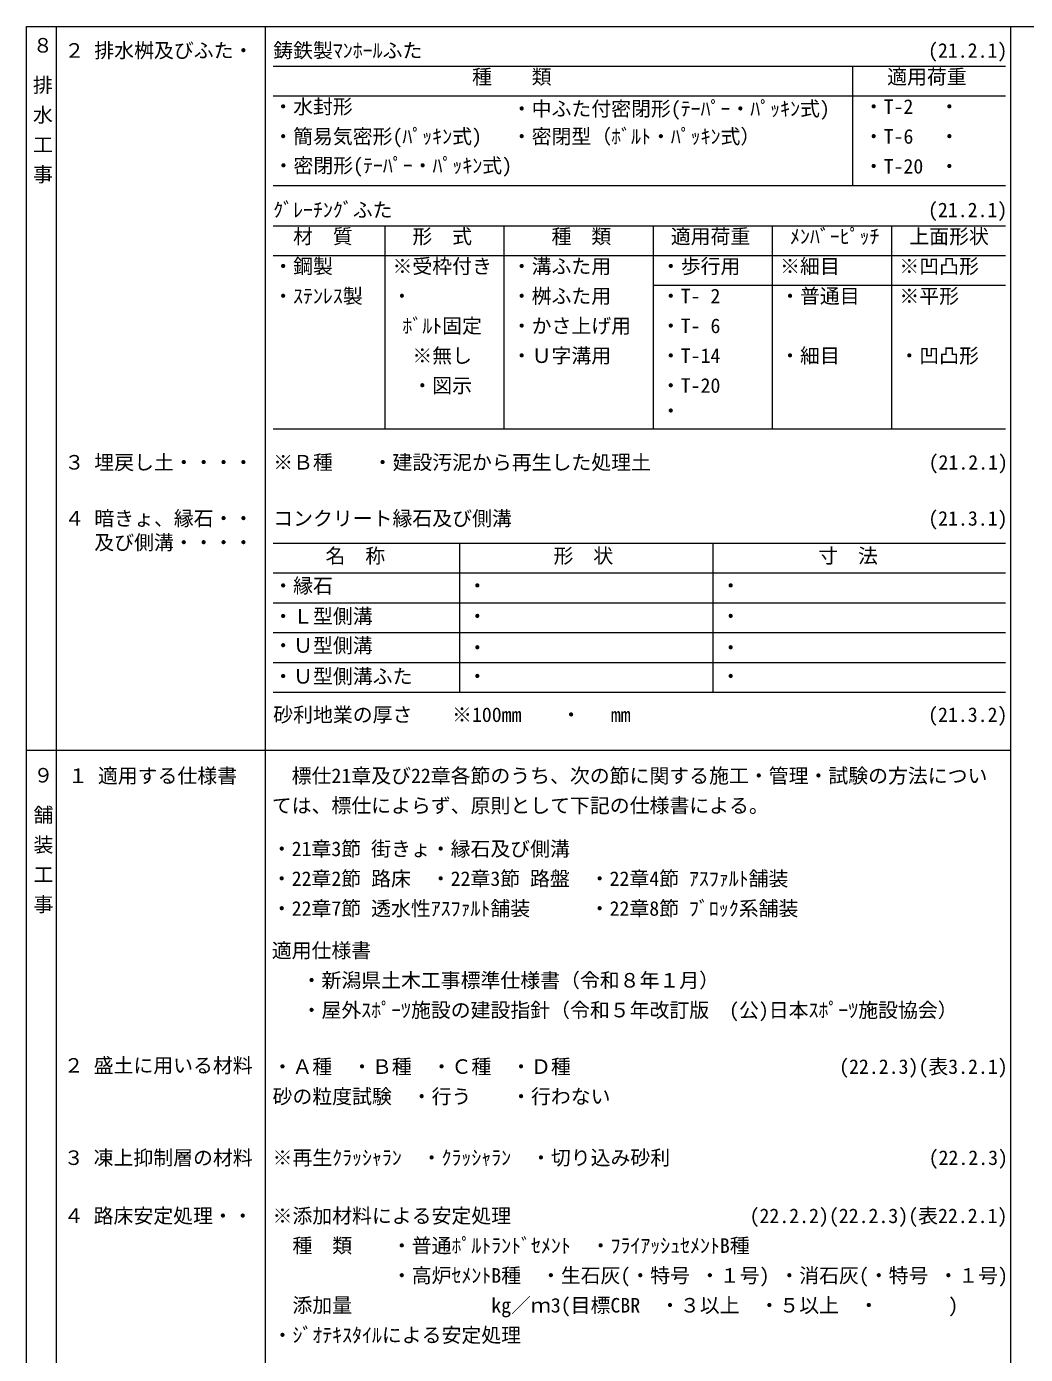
# Model space of a CAD drawing. Units: millimetres on the paper. Extents: x -692 to 396, y -285 to 415.
# Drawn here: x -396 to -195, y 17.8 to 285 of the extents above; entities that cross this region are included whole.
import ezdxf
from ezdxf.enums import TextEntityAlignment as Align

# ---------------------------------------------------------------- set-up
doc = ezdxf.new("R2010")
doc.units = ezdxf.units.MM
for name, color, linetype, lineweight in [('0-1_文字', 7, 'Continuous', 18), ('1-0', 5, 'Continuous', 18), ('1-1', 7, 'Continuous', 18)]:
    doc.layers.add(name, color=color, linetype=linetype, lineweight=lineweight)
doc.styles.add('@ＭＳ ゴシック', font='')
doc.styles.add('ＭＳ ゴシック', font='')
doc.styles.get('@ＭＳ ゴシック').set_extended_font_data('@MS Gothic')
doc.styles.get('ＭＳ ゴシック').set_extended_font_data('MS Gothic')

msp = doc.modelspace()

# ---------------------------------------------------------------- linework, layer by layer
at = {"layer": '0-1_文字', "color": 4}
for p, q in [((-390, -260.558), (-390, 284.958)), ((-348, 284.958), (-348, -260.558))]:
    msp.add_line(p, q, dxfattribs=at)
at = {"layer": '1-0', "color": 4}
for p, q in [((-346.366, 277.005), (-198.995, 277.005)), ((-229.735, 253.005), (-229.735, 277.005)), ((-346.366, 271.005), (-198.995, 271.005)), ((-346.366, 253.005), (-198.995, 253.005)), ((-346.366, 244.886), (-198.995, 244.886)), ((-323.866, 204.007), (-323.866, 244.886)), ((-299.866, 204.007), (-299.866, 244.886)), ((-269.866, 204.007), (-269.866, 244.886)), ((-245.866, 204.007), (-245.866, 244.886)), ((-221.866, 204.007), (-221.866, 244.886)), ((-346.366, 238.886), (-198.995, 238.886)), ((-269.866, 232.886), (-198.995, 232.886)), ((-346.366, 204.007), (-198.995, 204.007)), ((-346.366, 181.005), (-198.995, 181.005)), ((-308.798, 151.005), (-308.798, 181.005)), ((-257.814, 151.005), (-257.814, 181.005)), ((-346.366, 175.005), (-198.995, 175.005)), ((-346.366, 169.005), (-198.995, 169.005)), ((-346.366, 163.005), (-198.995, 163.005)), ((-346.366, 157.005), (-198.995, 157.005)), ((-346.366, 151.005), (-198.995, 151.005)), ((-396, 139.361), (-198, 139.361))]:
    msp.add_line(p, q, dxfattribs=at)
at = {"layer": '1-1'}
msp.add_line((-198, 284.958), (-198, -260.558), dxfattribs=at)
msp.add_lwpolyline([(-396, -284.958), (-396, 284.958), (396, 284.958), (396, -284.958)], dxfattribs=at)

# ---------------------------------------------------------------- texts
at = {"layer": '0-1_文字', "style": '@ＭＳ ゴシック'}
msp.add_text('９\u3000舗 装 工 事', height=2.933, rotation=270, dxfattribs=at).set_placement((-395, 136.359), align=Align.BOTTOM_LEFT)
at = {"layer": '0-1_文字', "style": 'ＭＳ ゴシック'}
for s, p in [('１', (-387.64, 131.858)), ('適用する仕様書', (-381.64, 131.858)), ('\u3000標仕21章及び22章各節のうち、次の節に関する施工・管理・試験の方法につい', (-346.652, 131.858)), ('ては、標仕によらず、原則として下記の仕様書による。', (-346.652, 125.858)), ('・21章3節 街きょ・縁石及び側溝', (-346.652, 117.151)), ('・22章2節 路床\u3000・22章3節 路盤\u3000・22章4節 ｱｽﾌｧﾙﾄ舗装', (-346.652, 111.151)), ('・22章7節 透水性ｱｽﾌｧﾙﾄ舗装 \u3000   ・22章8節 ﾌﾞﾛｯｸ系舗装', (-346.652, 105.151)), ('適用仕様書', (-346.652, 96.696)), ('・屋外ｽﾎﾟｰﾂ施設の建設指針（令和５年改訂版\u3000(公)日本ｽﾎﾟｰﾂ施設協会）', (-340.652, 84.696)), ('盛土に用いる材料', (-382.5, 73.569)), ('・Ａ種\u3000・Ｂ種\u3000・Ｃ種\u3000・Ｄ種\u3000\u3000\u3000\u3000\u3000\u3000\u3000  \u3000 \u3000\u3000\u3000\u3000(22.2.3)(表3.2.1)', (-346.5, 73.324)), ('２', (-388.5, 73.569)), ('砂の粒度試験\u3000・行う\u3000\u3000・行わない', (-346.5, 67.324)), ('３', (-388.5, 54.998)), ('凍上抑制層の材料', (-382.5, 54.998)), ('※再生ｸﾗｯｼｬﾗﾝ\u3000・ｸﾗｯｼｬﾗﾝ\u3000・切り込み砂利\u3000\u3000\u3000\u3000\u3000\u3000\u3000\u3000\u3000\u3000\u3000\u3000\u3000(22.2.3)', (-346.5, 54.998)), ('４', (-388.5, 43.301)), ('路床安定処理・・', (-382.5, 43.301)), ('※添加材料による安定処理\u3000\u3000\u3000\u3000\u3000\u3000\u3000\u3000 \u3000     (22.2.2)(22.2.3)(表22.2.1)', (-346.5, 43.301)), ('\u3000種\u3000類\u3000\u3000・普通ﾎﾟﾙﾄﾗﾝﾄﾞｾﾒﾝﾄ\u3000・ﾌﾗｲｱｯｼｭｾﾒﾝﾄB種', (-346.5, 37.301)), ('\u3000\u3000\u3000\u3000\u3000\u3000・高炉ｾﾒﾝﾄB種\u3000・生石灰(・特号 ・１号) ・消石灰(・特号 ・１号)', (-346.5, 31.301)), ('\u3000添加量\u3000\u3000\u3000\u3000\u3000\u3000\u3000kg／ｍ3(目標CBR\u3000・３以上\u3000・５以上\u3000・\u3000\u3000 \u3000)', (-346.5, 25.301)), ('・ｼﾞｵﾃｷｽﾀｲﾙによる安定処理', (-346.5, 19.301))]:
    msp.add_text(s, height=2.933, dxfattribs=at).set_placement(p, align=Align.BOTTOM_LEFT)
at = {"layer": '0-1_文字', "color": 2, "style": 'ＭＳ ゴシック'}
msp.add_text('・新潟県土木工事標準仕様書（令和８年１月）', height=2.933, dxfattribs=at).set_placement((-340.652, 90.696), align=Align.BOTTOM_LEFT)
at = {"layer": '1-0', "color": 7, "style": '@ＭＳ ゴシック'}
msp.add_text('８\u3000排 水 工 事', height=2.933, rotation=270, dxfattribs=at).set_placement((-395.114, 283.237), align=Align.BOTTOM_LEFT)
at = {"layer": '1-0', "color": 7, "style": 'ＭＳ ゴシック'}
for s, p in [('２', (-388.366, 277.805)), ('排水桝及びふた・', (-382.366, 277.805)), ('鋳鉄製ﾏﾝﾎｰﾙふた                                                   (21.2.1)', (-346.366, 277.805)), ('\u3000\u3000\u3000\u3000\u3000\u3000\u3000\u3000\u3000\u3000種\u3000\u3000類', (-346.366, 272.505)), ('適用荷重', (-222.831, 272.505)), ('・水封形', (-346.366, 266.505)), ('・中ふた付密閉形(ﾃｰﾊﾟｰ・ﾊﾟｯｷﾝ式)', (-298.366, 266.081)), ('・T-2', (-227.54, 266.505)), ('・ ', (-212.307, 266.505)), ('・簡易気密形(ﾊﾟｯｷﾝ式)', (-346.366, 260.505)), ('・密閉型（ﾎﾞﾙﾄ・ﾊﾟｯｷﾝ式）', (-298.366, 260.505)), ('・T-6', (-227.54, 260.505)), ('・ ', (-212.307, 260.505)), ('・密閉形(ﾃｰﾊﾟｰ・ﾊﾟｯｷﾝ式)', (-346.303, 254.64)), ('・T-20', (-227.54, 254.505)), ('・ ', (-212.307, 254.505)), ('ｸﾞﾚｰﾁﾝｸﾞふた                                      \u3000              (21.2.1)', (-346.366, 245.721)), ('\u3000材\u3000質', (-346.366, 240.386)), ('\u3000形\u3000式', (-322.366, 240.386)), ('\u3000\u3000種\u3000類', (-298.366, 240.386)), (' 適用荷重', (-268.366, 240.386)), (' ﾒﾝﾊﾞｰﾋﾟｯﾁ', (-244.366, 240.386)), (' 上面形状', (-220.366, 240.386)), ('・鋼製', (-346.366, 234.386)), ('※受枠付き', (-322.366, 234.386)), ('・溝ふた用', (-298.366, 234.386)), ('・歩行用', (-268.366, 234.386)), ('※細目', (-244.366, 234.386)), ('※凹凸形', (-220.366, 234.386)), ('・ｽﾃﾝﾚｽ製', (-346.366, 228.386)), ('・桝ふた用', (-298.366, 228.386)), ('・普通目', (-244.366, 228.386)), ('※平形', (-220.366, 228.386)), ('・T- 2', (-268.366, 228.386)), (' ﾎﾞﾙﾄ固定', (-322.366, 222.386)), ('・かさ上げ用', (-298.366, 222.386)), ('・T- 6', (-268.366, 222.386)), ('\u3000※無し', (-322.366, 216.386)), ('・Ｕ字溝用', (-298.366, 216.386)), ('・T-14', (-268.366, 216.386)), ('・細目', (-244.366, 216.386)), ('・凹凸形', (-220.366, 216.386)), ('\u3000・図示', (-322.366, 210.386)), ('・T-20', (-268.366, 210.386)), ('・ ', (-268.366, 205.296)), ('３', (-388.366, 194.925)), ('埋戻し土・・・・', (-382.366, 194.925)), ('※Ｂ種\u3000\u3000・建設汚泥から再生した処理土                            (21.2.1)', (-346.366, 194.925)), ('４', (-388.366, 183.644)), ('暗きょ、縁石・・', (-382.366, 183.644)), ('コンクリート縁石及び側溝                                          (21.3.1)', (-346.366, 183.644)), ('及び側溝・・・・', (-382.366, 178.802)), ('名\u3000称', (-335.854, 176.102)), ('形\u3000状', (-289.963, 176.102)), ('寸\u3000法', (-236.698, 176.102)), ('・縁石', (-346.366, 170.102)), ('・ ', (-307.298, 170.102)), ('・ ', (-256.314, 170.102)), ('・Ｌ型側溝', (-346.366, 163.949)), ('・ ', (-307.298, 163.974)), ('・ ', (-256.314, 163.974)), ('・Ｕ型側溝', (-346.366, 158.072)), ('・ ', (-307.298, 157.661)), ('・ ', (-256.314, 157.661)), ('・Ｕ型側溝ふた', (-346.366, 151.864)), ('・ ', (-307.298, 151.894)), ('・ ', (-256.314, 151.894)), ('砂利地業の厚さ    ※100mm    ・   mm                              (21.3.2)', (-346.366, 144.14))]:
    msp.add_text(s, height=2.933, dxfattribs=at).set_placement(p, align=Align.BOTTOM_LEFT)
at = {"layer": '1-0', "color": 7, "style": 'ＭＳ ゴシック', "width": 0.95}
msp.add_text('・', height=2.933, dxfattribs=at).set_placement((-322.366, 228.386), align=Align.BOTTOM_LEFT)

doc.saveas('drawing.dxf')
